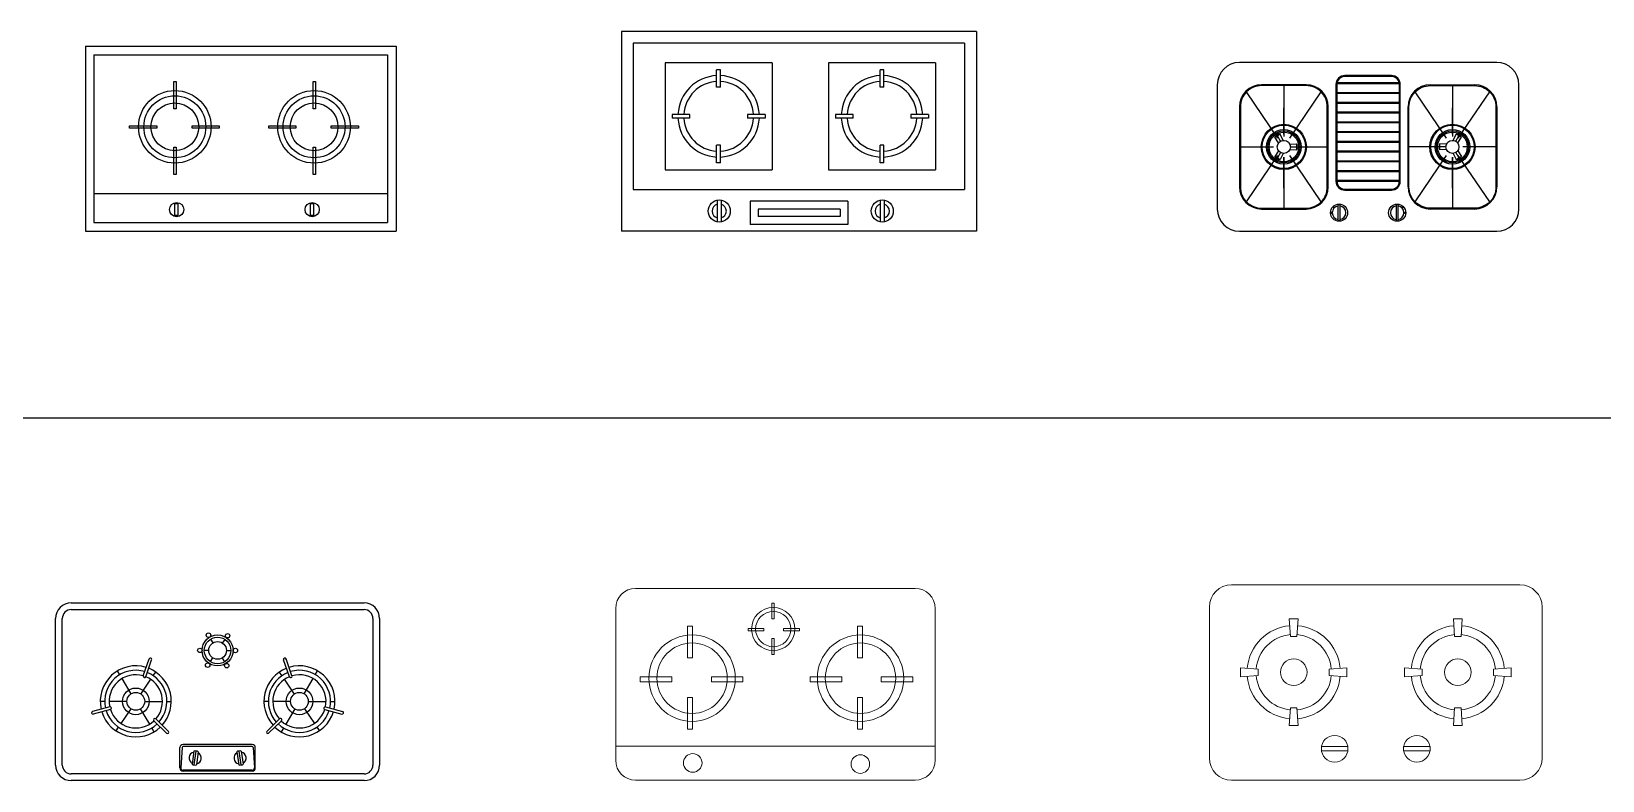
# Model space of a CAD drawing. Header units: millimetres. Extents: x 1191 to 17991, y 11472 to 21963.
# Drawn here: x 7839 to 11380, y 18292 to 19979 of the extents above; entities that cross this region are included whole.
import ezdxf

# ---------------------------------------------------------------- set-up
doc = ezdxf.new("R2010")
doc.units = ezdxf.units.MM
doc.layers.add('www.cad-blocks.net', color=7, linetype='Continuous')
doc.styles.get("Standard").update_dxf_attribs({"font": 'arial.ttf'})

# ---------------------------------------------------------------- blocks, each defined once
blk = doc.blocks.new('A$C16DE37B8')
for p, q in [((0, 417), (0, 0)), ((0, 417), (700.1, 417)), ((19.4, 397.6), (19.4, 19.4)), ((19.4, 397.6), (680.6, 397.6)), ((680.6, 397.6), (680.6, 19.4)), ((700.1, 417), (700.1, 0)), ((19.4, 85.1), (680.6, 85.1)), ((0, 0), (700.1, 0)), ((19.4, 19.4), (680.6, 19.4))]:
    blk.add_line(p, q)
for points in [[(204.9, 337.2), (204.9, 276), (199.5, 276), (199.5, 337.2)], [(518.6, 337.2), (518.6, 276), (513.2, 276), (513.2, 337.2)], [(99.5, 237.3), (160.8, 237.3), (160.8, 231.9), (99.5, 231.9)], [(240.3, 237.3), (301.6, 237.3), (301.6, 231.9), (240.3, 231.9)], [(413.3, 237.3), (474.5, 237.3), (474.5, 231.9), (413.3, 231.9)], [(554, 237.3), (615.3, 237.3), (615.3, 231.9), (554, 231.9)], [(204.9, 189.1), (204.9, 127.9), (199.5, 127.9), (199.5, 189.1)], [(518.6, 189.1), (518.6, 127.9), (513.2, 127.9), (513.2, 189.1)], [(201.9, 62.4), (208.4, 62.4), (208.4, 35.7), (201.9, 35.7)], [(507.2, 62.4), (513.8, 62.4), (513.8, 35.7), (507.2, 35.7)]]:
    blk.add_lwpolyline(points, close=True)
for centre, radius in [((201.6, 235.2), 81.8), ((201.6, 235.2), 69.8), ((201.6, 235.2), 53.8), ((515.4, 235.2), 81.8), ((515.4, 235.2), 69.8), ((515.4, 235.2), 53.8), ((205.7, 48.8), 16.1), ((511.1, 48.8), 16.1)]:
    blk.add_circle(centre, radius)
blk = doc.blocks.new('A$C056B3B93')
at = {"ltscale": 1000}
for p, q in [((799.8, 450), (0, 450)), ((0, 450), (0, 0)), ((799.8, 450), (799.8, 0)), ((773.3, 423.5), (26.5, 423.5)), ((26.5, 423.5), (26.5, 94.3)), ((773.3, 423.5), (773.3, 94.3)), ((98.6, 379.4), (98.6, 138.4)), ((339.3, 379.4), (98.6, 379.4)), ((223.4, 363.9), (214.5, 363.9)), ((214.5, 324.2), (214.5, 363.9)), ((223.4, 324.2), (223.4, 363.9)), ((339.3, 379.4), (339.3, 138.4)), ((466.7, 379.4), (466.7, 138.4)), ((707.5, 379.4), (466.7, 379.4)), ((591.5, 363.9), (582.7, 363.9)), ((582.7, 324.2), (582.7, 363.9)), ((591.5, 324.2), (591.5, 363.9)), ((707.5, 379.4), (707.5, 138.4)), ((223.4, 324.2), (214.5, 324.2)), ((591.5, 324.2), (582.7, 324.2)), ((114, 263.3), (114, 254.5)), ((153.7, 263.3), (114, 263.3)), ((153.7, 254.5), (114, 254.5)), ((153.7, 254.5), (153.7, 263.3)), ((323.9, 263.3), (284.3, 263.3)), ((284.3, 263.3), (284.3, 254.5)), ((323.9, 254.5), (284.3, 254.5)), ((323.9, 263.3), (323.9, 254.5)), ((482.1, 263.3), (482.1, 254.5)), ((521.8, 263.3), (482.1, 263.3)), ((521.8, 254.5), (482.1, 254.5)), ((521.8, 254.5), (521.8, 263.3)), ((652.4, 263.3), (652.4, 254.5)), ((692.1, 263.3), (652.4, 263.3)), ((692.1, 254.5), (652.4, 254.5)), ((692.1, 263.3), (692.1, 254.5)), ((214.5, 153.9), (214.5, 193.6)), ((223.4, 193.6), (214.5, 193.6)), ((223.4, 153.9), (223.4, 193.6)), ((582.7, 153.9), (582.7, 193.6)), ((591.5, 193.6), (582.7, 193.6)), ((591.5, 153.9), (591.5, 193.6)), ((223.4, 153.9), (214.5, 153.9)), ((591.5, 153.9), (582.7, 153.9)), ((98.6, 138.4), (339.3, 138.4)), ((466.7, 138.4), (707.5, 138.4)), ((26.5, 94.3), (773.3, 94.3)), ((215.7, 69.9), (215.7, 21)), ((224.5, 70), (224.5, 20.9)), ((510.4, 67.7), (290.1, 67.7)), ((290.1, 67.7), (290.1, 15.5)), ((307.7, 50), (307.7, 33.2)), ((492.8, 50), (307.7, 50)), ((492.8, 50), (492.8, 33.2)), ((510.4, 67.7), (510.4, 15.5)), ((583.2, 69.9), (583.2, 21)), ((592, 70), (592, 20.9)), ((799.8, 0), (0, 0)), ((510.4, 15.5), (290.1, 15.5)), ((492.8, 33.2), (307.7, 33.2))]:
    blk.add_line(p, q, dxfattribs=at)
for centre in [(220.2, 45.5), (587.7, 45.5)]:
    blk.add_circle(centre, 24.9, dxfattribs=at)
for centre, radius, start, end in [((219, 258.9), 91.8, 92.7548, 177.2452), ((219, 258.9), 78.5, 93.2193, 176.7807), ((219, 258.9), 91.8, 2.7548, 87.2452), ((219, 258.9), 78.5, 3.2193, 86.7807), ((587.1, 258.9), 91.8, 92.7548, 177.2452), ((587.1, 258.9), 78.5, 93.2193, 176.7807), ((587.1, 258.9), 91.8, 2.7548, 87.2452), ((587.1, 258.9), 78.5, 3.2193, 86.7807), ((219, 258.9), 91.8, 182.7548, 267.2452), ((219, 258.9), 78.5, 183.2193, 266.7807), ((219, 258.9), 78.5, 273.2193, 356.7807), ((219, 258.9), 91.8, 272.7548, 357.2452), ((587.1, 258.9), 91.8, 182.7548, 267.2452), ((587.1, 258.9), 78.5, 183.2193, 266.7807), ((587.1, 258.9), 78.5, 273.2193, 356.7807), ((587.1, 258.9), 91.8, 272.7548, 357.2452), ((220.2, 45.5), 16.1, 106.3425, 253.6575), ((220.2, 45.5), 16.1, 285.5089, 74.4911), ((587.7, 45.5), 16.1, 106.3425, 253.6575), ((587.7, 45.5), 16.1, 285.5089, 74.4911)]:
    blk.add_arc(centre, radius, start, end, dxfattribs=at)
blk = doc.blocks.new('A$C71693E79')
at = {"ltscale": 1000}
h = blk.add_hatch(color=256, dxfattribs=at)
h.dxf.hatch_style = 1
h.paths.add_polyline_path([(132.8, 216.1, 0.007999), (132, 215.5), (72.7, 302.6), (73.6, 303.1)])
h = blk.add_hatch(color=256, dxfattribs=at)
h.dxf.hatch_style = 1
h.paths.add_polyline_path([(150.5, 216.3), (149.5, 216.3), (149.5, 303.1), (150.5, 303.1)])
h = blk.add_hatch(color=256, dxfattribs=at)
h.dxf.hatch_style = 1
h.paths.add_polyline_path([(167.2, 216.1, -0.007999), (168, 215.5), (227.3, 302.6), (226.4, 303.1)])
h = blk.add_hatch(color=256, dxfattribs=at)
h.dxf.hatch_style = 1
h.paths.add_polyline_path([(512.8, 216.1, 0.007999), (512, 215.5), (452.7, 302.6), (453.6, 303.1)])
h = blk.add_hatch(color=256, dxfattribs=at)
h.dxf.hatch_style = 1
h.paths.add_polyline_path([(529.5, 216.3), (530.5, 216.3), (530.5, 303.1), (529.5, 303.1)])
h = blk.add_hatch(color=256, dxfattribs=at)
h.dxf.hatch_style = 1
h.paths.add_polyline_path([(547.2, 216.1, -0.007999), (548, 215.5), (607.3, 302.6), (606.4, 303.1)])
h = blk.add_hatch(color=256, dxfattribs=at)
h.dxf.hatch_style = 1
h.paths.add_polyline_path([(118.7, 190.5), (72.7, 190.5), (72.7, 189.5), (118.7, 189.5, -0.007999)])
h = blk.add_hatch(color=256, dxfattribs=at)
h.dxf.hatch_style = 1
h.paths.add_polyline_path([(181.3, 190.5), (227.3, 190.5), (227.3, 189.5), (181.3, 189.5, 0.007999)])
h = blk.add_hatch(color=256, dxfattribs=at)
h.dxf.hatch_style = 1
h.paths.add_polyline_path([(498.7, 190.5), (452.7, 190.5), (452.7, 189.5), (498.7, 189.5, -0.007999)])
h = blk.add_hatch(color=256, dxfattribs=at)
h.dxf.hatch_style = 1
h.paths.add_polyline_path([(561.3, 190.5), (607.3, 190.5), (607.3, 189.5), (561.3, 189.5, 0.007999)])
h = blk.add_hatch(color=256, dxfattribs=at)
h.dxf.hatch_style = 1
h.paths.add_polyline_path([(132.8, 163.9, -0.007999), (132, 164.5), (72.7, 77.4), (73.6, 76.9)])
h = blk.add_hatch(color=256, dxfattribs=at)
h.dxf.hatch_style = 1
h.paths.add_polyline_path([(150.5, 163.7), (149.5, 163.7), (149.5, 76.9), (150.5, 76.9)])
h = blk.add_hatch(color=256, dxfattribs=at)
h.dxf.hatch_style = 1
h.paths.add_polyline_path([(167.2, 163.9, 0.007999), (168, 164.5), (227.3, 77.4), (226.4, 76.9)])
h = blk.add_hatch(color=256, dxfattribs=at)
h.dxf.hatch_style = 1
h.paths.add_polyline_path([(512.8, 163.9, -0.007999), (512, 164.5), (452.7, 77.4), (453.6, 76.9)])
h = blk.add_hatch(color=256, dxfattribs=at)
h.dxf.hatch_style = 1
h.paths.add_polyline_path([(529.5, 163.7), (530.5, 163.7), (530.5, 76.9), (529.5, 76.9)])
h = blk.add_hatch(color=256, dxfattribs=at)
h.dxf.hatch_style = 1
h.paths.add_polyline_path([(547.2, 163.9, 0.007999), (548, 164.5), (607.3, 77.4), (606.4, 76.9)])
for points in [[(258.5, 41.8, 1), (255.7, 41.8, 1)], [(260.8, 54, 1), (263.7, 54, 1)], [(416.3, 54, 1), (419.2, 54, 1)], [(421.5, 41.8, 1), (424.3, 41.8, 1)]]:
    blk.add_hatch(color=256, dxfattribs=at).paths.add_polyline_path(points)
for p, q in [((630, 380), (50, 380)), ((0, 330), (0, 50)), ((200, 330), (100, 330)), ((150, 328), (150, 213.5)), ((267.5, 330.6), (267.5, 112.6)), ((269.7, 332.8), (410.3, 332.8)), ((270, 334.8), (410, 334.8)), ((392.5, 350.6), (287.5, 350.6)), ((412.5, 112.6), (412.5, 330.6)), ((480, 330), (580, 330)), ((530, 328), (530, 213.5)), ((680, 50), (680, 330)), ((136.8, 209.4), (65.8, 313.7)), ((163.2, 209.4), (234.2, 313.7)), ((269.5, 312.8), (410.5, 312.8)), ((269.5, 310.8), (410.5, 310.8)), ((269.5, 290.8), (410.5, 290.8)), ((269.5, 288.8), (410.5, 288.8)), ((516.8, 209.4), (445.8, 313.7)), ((543.2, 209.4), (614.2, 313.7)), ((50, 280), (50, 100)), ((150, 283), (150, 213.5)), ((150, 218.4), (150, 278.1)), ((250, 100), (250, 280)), ((269.5, 268.8), (410.5, 268.8)), ((269.5, 266.8), (410.5, 266.8)), ((430, 100), (430, 280)), ((530, 283), (530, 213.5)), ((530, 218.4), (530, 278.1)), ((630, 280), (630, 100)), ((129.6, 211.6), (141.5, 218.4)), ((142.7, 202.7), (135.6, 215)), ((148.3, 204.6), (141.5, 218.4)), ((269.5, 246.8), (410.5, 246.8)), ((269.5, 244.8), (410.5, 244.8)), ((269.5, 224.8), (410.5, 224.8)), ((269.5, 222.8), (410.5, 222.8)), ((531.7, 204.6), (538.5, 218.4)), ((537.3, 202.7), (544.4, 215)), ((550.4, 211.6), (538.5, 218.4)), ((50, 190), (126.5, 190)), ((138.2, 198.8), (129.6, 211.6)), ((138.2, 181.2), (129.6, 168.4)), ((142.7, 177.3), (135.6, 165)), ((163.5, 195.8), (178.9, 196.9)), ((163.5, 184.2), (178.9, 183.2)), ((164.7, 190), (178.9, 190)), ((173.5, 190), (250, 190)), ((178.9, 196.9), (178.9, 183.2)), ((269.5, 202.8), (410.5, 202.8)), ((269.5, 200.8), (410.5, 200.8)), ((269.5, 180.8), (410.5, 180.8)), ((269.5, 178.8), (410.5, 178.8)), ((506.5, 190), (430, 190)), ((516.5, 195.8), (501.1, 196.9)), ((501.1, 196.9), (501.1, 183.2)), ((515.3, 190), (501.1, 190)), ((516.5, 184.2), (501.1, 183.2)), ((537.3, 177.3), (544.4, 165)), ((541.8, 198.8), (550.4, 211.6)), ((541.8, 181.2), (550.4, 168.4)), ((630, 190), (553.5, 190)), ((65.8, 66.3), (136.8, 170.6)), ((141.5, 161.6), (129.6, 168.4)), ((148.3, 175.4), (141.5, 161.6)), ((150, 166.5), (150, 52)), ((150, 97), (150, 166.5)), ((150, 161.6), (150, 101.9)), ((234.2, 66.3), (163.2, 170.6)), ((269.5, 158.8), (410.5, 158.8)), ((269.5, 156.8), (410.5, 156.8)), ((445.8, 66.3), (516.8, 170.6)), ((530, 166.5), (530, 52)), ((530, 97), (530, 166.5)), ((530, 161.6), (530, 101.9)), ((531.7, 175.4), (538.5, 161.6)), ((538.5, 161.6), (550.4, 168.4)), ((614.2, 66.3), (543.2, 170.6)), ((269.5, 136.8), (410.5, 136.8)), ((269.5, 134.8), (410.5, 134.8)), ((269.5, 114.8), (410.5, 114.8)), ((269.5, 112.8), (410.5, 112.8)), ((287.5, 92.6), (392.5, 92.6)), ((100, 50), (200, 50)), ((580, 50), (480, 50)), ((50, 0), (630, 0))]:
    blk.add_line(p, q, dxfattribs=at)
for points in [[(248, 100), (248, 280, 0.414214), (200, 328), (100, 328, 0.414214), (52, 280), (52, 100, 0.414214), (100, 52), (200, 52, 0.414214)], [(287.5, 348.6, 0.414214), (269.5, 330.6), (269.5, 112.6, 0.414214), (287.5, 94.6), (392.5, 94.6, 0.414214), (410.5, 112.6), (410.5, 330.6, 0.414214), (392.5, 348.6)], [(432, 100), (432, 280, -0.414214), (480, 328), (580, 328, -0.414214), (628, 280), (628, 100, -0.414214), (580, 52), (480, 52, -0.414214)], [(272.5, 25.4), (272.5, 58.1, -1), (276.5, 58.1), (276.5, 25.4, -1)], [(407.5, 25.4), (407.5, 58.1, 1), (403.5, 58.1), (403.5, 25.4, 1)]]:
    blk.add_lwpolyline(points, format="xyb", close=True, dxfattribs=at)
at = {"ltscale": 1000, "const_width": 0.979}
for points in [[(150, 204.7, -1), (150, 175.3, -1), (150, 204.7, -1)], [(530, 204.7, 1), (530, 175.3, 1), (530, 204.7, 1)]]:
    blk.add_lwpolyline(points, format="xyb", dxfattribs=at)
at = {"ltscale": 1000}
for centre, radius in [((150, 190), 50.9), ((150, 190), 48.9), ((150, 190), 39.1), ((150, 190), 36.2), ((150, 190), 33.3), ((530, 190), 50.9), ((530, 190), 48.9), ((530, 190), 39.1), ((530, 190), 36.2), ((530, 190), 33.3), ((150, 190), 14.7), ((530, 190), 14.7), ((274.5, 41.8), 19.3), ((257.1, 41.8), 1.44), ((262.2, 54), 1.44), ((405.5, 41.8), 19.3), ((417.8, 54), 1.44), ((422.9, 41.8), 1.44)]:
    blk.add_circle(centre, radius, dxfattribs=at)
for centre, radius, start, end in [((50, 330), 50, 90, 180), ((630, 330), 50, 0, 90), ((100, 280), 50, 90, 180), ((200, 280), 50, 0, 90), ((287.5, 330.6), 20, 90, 180), ((392.5, 330.6), 20, 0, 90), ((480, 280), 50, 90, 180), ((580, 280), 50, 0, 90), ((143.2, 201.8), 16.7, 95.7306, 144.2694), ((536.8, 201.8), 16.7, 35.7306, 84.2694), ((163.7, 190), 16.7, 335.7306, 24.2694), ((516.3, 190), 16.7, 155.7306, 204.2694), ((143.2, 178.2), 16.7, 215.7306, 264.2694), ((536.8, 178.2), 16.7, 275.7306, 324.2694), ((287.5, 112.6), 20, 180, 270), ((392.5, 112.6), 20, 270, 0), ((100, 100), 50, 180, 270), ((200, 100), 50, 270, 0), ((480, 100), 50, 180, 270), ((580, 100), 50, 270, 0), ((50, 50), 50, 180, 270), ((274.5, 41.8), 15.3, 97.4942, 262.5058), ((274.5, 41.8), 15.3, 277.4942, 82.5058), ((405.5, 41.8), 15.3, 97.4942, 262.5058), ((405.5, 41.8), 15.3, 277.4942, 82.5058), ((630, 50), 50, 270, 0)]:
    blk.add_arc(centre, radius, start, end, dxfattribs=at)
blk = doc.blocks.new('A$C07A137B7')
at = {"ltscale": 1000}
for p, q in [((35, 400), (695, 400)), ((0, 35), (0, 365)), ((15, 35), (15, 365)), ((35, 385), (695, 385)), ((715, 365), (715, 35)), ((730, 365), (730, 35)), ((354.8, 310.2), (349.7, 318.8)), ((345, 293.1), (335, 293.1)), ((376.2, 309.6), (381.9, 317.9)), ((385, 293.1), (395, 293)), ((197.5, 236), (210.6, 273.8)), ((203.1, 234), (216.3, 271.8)), ((353.8, 276.5), (348.1, 268.3)), ((375.2, 275.9), (380.3, 267.3)), ((526.9, 234), (513.7, 271.8)), ((532.5, 236), (519.4, 273.8)), ((144.8, 238.5), (139.6, 247.1)), ((170.3, 195.6), (149.9, 230)), ((191.8, 194.9), (214.3, 228)), ((219.9, 236.3), (225.6, 244.5)), ((510.1, 236.3), (504.4, 244.5)), ((538.2, 194.9), (515.7, 228)), ((559.7, 195.6), (580.1, 230)), ((585.2, 238.5), (590.4, 247.1)), ((110.6, 178.4), (100.6, 178.4)), ((160.6, 178.4), (120.6, 178.4)), ((200.6, 178.4), (240.6, 178.4)), ((250.6, 178.4), (260.6, 178.4)), ((479.4, 178.4), (469.4, 178.4)), ((529.4, 178.4), (489.4, 178.4)), ((569.4, 178.4), (609.4, 178.4)), ((619.4, 178.4), (629.4, 178.4)), ((121.9, 165.8), (83.2, 155.5)), ((123.4, 160), (84.8, 149.7)), ((169.3, 161.9), (146.8, 128.8)), ((190.8, 161.2), (211.3, 126.8)), ((539.2, 161.2), (518.7, 126.8)), ((560.7, 161.9), (583.2, 128.8)), ((606.6, 160), (645.2, 149.7)), ((608.1, 165.8), (646.8, 155.5)), ((141.2, 120.5), (135.6, 112.3)), ((216.4, 118.3), (221.5, 109.7)), ((221.4, 134.4), (250.1, 106.5)), ((225.6, 138.7), (254.3, 110.8)), ((504.4, 138.7), (475.7, 110.8)), ((508.6, 134.4), (479.9, 106.5)), ((513.6, 118.3), (508.5, 109.7)), ((588.8, 120.5), (594.4, 112.3)), ((280, 28.4), (280, 74.4)), ((285, 74.4), (282, 28.4)), ((443, 81.4), (287, 81.4)), ((443, 76.4), (287, 76.4)), ((445, 74.4), (448, 28.4)), ((450, 28.4), (450, 74.4)), ((311.6, 66.4), (307.3, 36.7)), ((312.1, 35.1), (316.7, 66.4)), ((321.5, 64.9), (317.2, 35.2)), ((408.5, 64.9), (412.8, 35.2)), ((417.9, 35.1), (413.3, 66.4)), ((418.4, 66.4), (422.7, 36.7)), ((695, 15), (35, 15)), ((695, 0), (35, 0)), ((443, 23.4), (287, 23.4)), ((443, 21.4), (287, 21.4))]:
    blk.add_line(p, q, dxfattribs=at)
for centre, radius in [((365, 293.1), 35), ((365, 293.1), 30), ((344.5, 327.4), 5), ((387.5, 326.1), 5), ((325, 293.1), 5), ((365, 293.1), 20), ((405, 293), 5), ((342.5, 260), 5), ((385.5, 258.7), 5), ((180.6, 178.4), 30), ((180.6, 178.4), 20), ((549.4, 178.4), 30), ((549.4, 178.4), 20)]:
    blk.add_circle(centre, radius, dxfattribs=at)
for centre, radius, start, end in [((35, 365), 35, 90, 180), ((695, 365), 35, 0, 90), ((35, 365), 20, 90, 180), ((695, 365), 20, 0, 90), ((180.6, 178.4), 80, 72.925, 192.8194), ((180.6, 178.4), 70, 73.2322, 192.5123), ((180.6, 178.4), 80, 317.9153, 68.6268), ((213.5, 272.8), 3, 340.7759, 160.7759), ((549.4, 178.4), 80, 111.3732, 222.0847), ((516.5, 272.8), 3, 19.2241, 199.2241), ((549.4, 178.4), 80, 347.1806, 107.075), ((549.4, 178.4), 70, 347.4877, 106.7678), ((180.6, 178.4), 60, 73.6419, 192.1026), ((200.3, 235), 3, 160.7759, 340.7759), ((180.6, 178.4), 60, 318.6322, 67.9099), ((180.6, 178.4), 70, 318.2225, 68.3196), ((549.4, 178.4), 70, 111.6804, 221.7775), ((549.4, 178.4), 60, 112.0901, 221.3678), ((529.7, 235), 3, 199.2241, 19.2241), ((549.4, 178.4), 60, 347.8974, 106.3581), ((84, 152.6), 3, 104.9685, 284.9685), ((180.6, 178.4), 80, 197.1176, 313.6171), ((180.6, 178.4), 70, 197.4248, 313.3099), ((122.7, 162.9), 3, 284.9685, 104.9685), ((180.6, 178.4), 60, 197.8345, 312.9002), ((549.4, 178.4), 80, 226.3829, 342.8824), ((549.4, 178.4), 70, 226.6901, 342.5752), ((549.4, 178.4), 60, 227.0998, 342.1655), ((607.3, 162.9), 3, 75.0315, 255.0315), ((646, 152.6), 3, 255.0315, 75.0315), ((223.5, 136.6), 3, 45.7662, 225.7662), ((252.2, 108.7), 3, 225.7662, 45.7662), ((477.8, 108.7), 3, 134.2338, 314.2338), ((506.5, 136.6), 3, 314.2338, 134.2338), ((287, 74.4), 7, 90, 180), ((287, 74.4), 2, 90, 180), ((443, 74.4), 7, 0, 90), ((443, 74.4), 2, 0, 90), ((314.4, 50.8), 13.8, 102.9907, 240.5553), ((314.4, 50.8), 15.8, 243.343, 280.203), ((314.4, 50.8), 15.8, 63.343, 100.203), ((314.4, 50.8), 13.8, 282.9907, 60.5553), ((415.6, 50.8), 13.8, 119.4447, 257.0093), ((415.6, 50.8), 15.8, 79.797, 116.657), ((415.6, 50.8), 15.8, 259.797, 296.657), ((415.6, 50.8), 13.8, 299.4447, 77.0093), ((35, 35), 35, 180, 270), ((35, 35), 20, 180, 270), ((287, 28.4), 7, 180, 270), ((287, 28.4), 5, 180, 270), ((443, 28.4), 7, 270, 0), ((443, 28.4), 5, 270, 0), ((695, 35), 20, 270, 0), ((695, 35), 35, 270, 0)]:
    blk.add_arc(centre, radius, start, end, dxfattribs=at)
blk = doc.blocks.new('A$C3B485087')
at = {"lineweight": 5}
for p, q in [((700, 440), (50, 440)), ((0, 390), (0, 50)), ((750, 50), (750, 390)), ((200.1, 363.2), (180.1, 363.2)), ((180.1, 363.2), (182.9, 323.3)), ((197.3, 323.3), (200.1, 363.2)), ((549.9, 363.2), (569.9, 363.2)), ((552.7, 323.3), (549.9, 363.2)), ((569.9, 363.2), (567.1, 323.3)), ((197.3, 323.3), (182.9, 323.3)), ((552.7, 323.3), (567.1, 323.3)), ((110, 250.4), (70.1, 253.2)), ((70.1, 253.2), (70.1, 233.2)), ((110, 250.4), (110, 236)), ((310.1, 253.2), (270.2, 250.4)), ((270.2, 236), (270.2, 250.4)), ((310.1, 233.2), (310.1, 253.2)), ((439.9, 233.2), (439.9, 253.2)), ((439.9, 253.2), (479.8, 250.4)), ((479.8, 236), (479.8, 250.4)), ((640, 250.4), (679.9, 253.2)), ((640, 250.4), (640, 236)), ((679.9, 253.2), (679.9, 233.2)), ((70.1, 233.2), (110, 236)), ((270.2, 236), (310.1, 233.2)), ((479.8, 236), (439.9, 233.2)), ((679.9, 233.2), (640, 236)), ((182.9, 163.1), (180.1, 123.2)), ((182.9, 163.1), (197.3, 163.1)), ((200.1, 123.2), (197.3, 163.1)), ((549.9, 123.2), (552.7, 163.1)), ((567.1, 163.1), (552.7, 163.1)), ((567.1, 163.1), (569.9, 123.2)), ((180.1, 123.2), (200.1, 123.2)), ((569.9, 123.2), (549.9, 123.2)), ((312.4, 75.9), (252.4, 75.9)), ((252.4, 75.9), (252.4, 65.9)), ((312.4, 65.9), (312.4, 75.9)), ((437.6, 65.9), (437.6, 75.9)), ((437.6, 75.9), (497.6, 75.9)), ((497.6, 75.9), (497.6, 65.9)), ((252.4, 65.9), (312.4, 65.9)), ((497.6, 65.9), (437.6, 65.9)), ((50, 0), (700, 0))]:
    blk.add_line(p, q, dxfattribs=at)
for centre in [(190.1, 243.2), (559.9, 243.2), (282.4, 70.9), (467.6, 70.9)]:
    blk.add_circle(centre, 30, dxfattribs=at)
for centre, radius, start, end in [((50, 390), 50, 90, 180), ((700, 390), 50, 360, 90), ((190.1, 243.2), 105, 94.8758, 175.1242), ((190.1, 243.2), 85, 95.0819, 174.9181), ((190.1, 243.2), 85, 5.0819, 84.9181), ((190.1, 243.2), 105, 4.8758, 85.1242), ((559.9, 243.2), 105, 94.8758, 175.1242), ((559.9, 243.2), 85, 95.0819, 174.9181), ((559.9, 243.2), 85, 5.0819, 84.9181), ((559.9, 243.2), 105, 4.8758, 85.1242), ((190.1, 243.2), 105, 184.8758, 265.1242), ((190.1, 243.2), 85, 185.0819, 264.9181), ((190.1, 243.2), 85, 275.0819, 354.9181), ((190.1, 243.2), 105, 274.8758, 355.1242), ((559.9, 243.2), 105, 184.8758, 265.1242), ((559.9, 243.2), 85, 185.0819, 264.9181), ((559.9, 243.2), 85, 275.0819, 354.9181), ((559.9, 243.2), 105, 274.8758, 355.1242), ((50, 50), 50, 180, 270), ((700, 50), 50, 270, 360)]:
    blk.add_arc(centre, radius, start, end, dxfattribs=at)
blk = doc.blocks.new('A$C2A3C6842')
at = {"lineweight": 5}
for p, q in [((45, 432), (675, 432)), ((351.6, 363.3), (351.6, 398.9)), ((351.6, 398.9), (357.3, 398.9)), ((357.3, 398.9), (357.3, 363.3)), ((0, 45), (0, 387)), ((357.3, 363.3), (351.6, 363.3)), ((720, 387), (720, 45)), ((161.8, 346.9), (173.2, 346.9)), ((161.8, 275.6), (161.8, 346.9)), ((173.2, 346.9), (173.2, 275.6)), ((298.4, 341.9), (298.4, 336.2)), ((334, 341.9), (298.4, 341.9)), ((298.4, 336.2), (334, 336.2)), ((334, 336.2), (334, 341.9)), ((357.3, 318.8), (351.6, 318.8)), ((351.6, 318.8), (351.6, 283.1)), ((357.3, 283.1), (357.3, 318.8)), ((378.5, 336.2), (378.5, 341.9)), ((378.5, 341.9), (414.2, 341.9)), ((414.2, 336.2), (378.5, 336.2)), ((414.2, 341.9), (414.2, 336.2)), ((544.7, 346.9), (556.1, 346.9)), ((544.7, 275.6), (544.7, 346.9)), ((556.1, 346.9), (556.1, 275.6)), ((173.2, 275.6), (161.8, 275.6)), ((351.6, 283.1), (357.3, 283.1)), ((556.1, 275.6), (544.7, 275.6)), ((55.3, 232.9), (55.3, 221.5)), ((126.6, 232.9), (55.3, 232.9)), ((55.3, 221.5), (126.6, 221.5)), ((126.6, 221.5), (126.6, 232.9)), ((215.6, 221.5), (215.6, 232.9)), ((215.6, 232.9), (286.9, 232.9)), ((286.9, 221.5), (215.6, 221.5)), ((286.9, 232.9), (286.9, 221.5)), ((438.2, 232.9), (438.2, 221.5)), ((509.5, 232.9), (438.2, 232.9)), ((438.2, 221.5), (509.5, 221.5)), ((509.5, 221.5), (509.5, 232.9)), ((598.5, 232.9), (669.8, 232.9)), ((598.5, 221.5), (598.5, 232.9)), ((669.8, 221.5), (598.5, 221.5)), ((669.8, 232.9), (669.8, 221.5)), ((173.2, 186.6), (161.8, 186.6)), ((161.8, 186.6), (161.8, 115.3)), ((173.2, 115.3), (173.2, 186.6)), ((556.1, 186.6), (544.7, 186.6)), ((544.7, 186.6), (544.7, 115.3)), ((556.1, 115.3), (556.1, 186.6)), ((161.8, 115.3), (173.2, 115.3)), ((544.7, 115.3), (556.1, 115.3)), ((1.2, 76.7), (719.9, 76.7)), ((675, 0), (45, 0))]:
    blk.add_line(p, q, dxfattribs=at)
at = {"lineweight": 5, "extrusion": (3.92523e-17, -1.17757e-16, -1)}
blk.add_ellipse((45, 387), major_axis=(31.8, 31.8), ratio=1, start_param=3.926991, end_param=5.497787, dxfattribs=at)
at = {"lineweight": 5, "extrusion": (-1.84889e-32, 7.85046e-17, -1)}
blk.add_ellipse((675, 387), major_axis=(-31.8, 31.8), ratio=1, start_param=0.785398, end_param=2.356194, dxfattribs=at)
at = {"lineweight": 5, "extrusion": (-5.53704e-17, -5.56515e-17, -1)}
blk.add_ellipse((355.1, 340.4), major_axis=(48.7, 0.1), ratio=1, start_param=3.144125, end_param=9.42731, dxfattribs=at)
at = {"lineweight": 5, "extrusion": (-1.11018e-16, 1.39149e-17, -1)}
blk.add_ellipse((355.1, 340.4), major_axis=(-39.7, 0), ratio=1, start_param=-0.000334, end_param=6.282851, dxfattribs=at)
at = {"lineweight": 5, "extrusion": (-6.10124e-20, -5.55111e-17, -1)}
for centre in [(172.2, 229.8), (551.8, 229.8)]:
    blk.add_ellipse(centre, major_axis=(-97.3, 0.1), ratio=1, start_param=-0.001099, end_param=6.282086, dxfattribs=at)
at = {"lineweight": 5, "extrusion": (-5.56051e-17, -4.44077e-16, -1)}
for centre in [(172.2, 229.8), (551.8, 229.8)]:
    blk.add_ellipse(centre, major_axis=(-79.3, 0), ratio=1, start_param=-0.0002116186602152403, end_param=6.282973688519371, dxfattribs=at)
at = {"lineweight": 5, "extrusion": (-7.85046e-17, -1.2326e-32, -1)}
blk.add_ellipse((45, 45), major_axis=(-31.8, 31.8), ratio=1, start_param=3.926991, end_param=5.497787, dxfattribs=at)
at = {"lineweight": 5, "extrusion": (1.84889e-32, -7.85046e-17, -1)}
blk.add_ellipse((173.7, 39), major_axis=(-14.8, 14.8), ratio=1, start_param=5.497787, end_param=11.780972, dxfattribs=at)
at = {"lineweight": 5, "extrusion": (1.57009e-16, -2.35514e-16, -1)}
blk.add_ellipse((551.4, 36.4), major_axis=(14.8, 14.8), ratio=1, start_param=3.926991, end_param=10.210176, dxfattribs=at)
at = {"lineweight": 5, "extrusion": (-1.57009e-16, 7.85046e-17, -1)}
blk.add_ellipse((675, 45), major_axis=(31.8, 31.8), ratio=1, start_param=0.785398, end_param=2.356194, dxfattribs=at)
at = {"lineweight": 5, "text_generation_flag": 4, "flags": 9}
for tag in ['XSIZE', 'YSIZE']:
    blk.add_attdef(tag, (361.3, 264.9), '', height=0.45, rotation=180, dxfattribs=at)
blk = doc.blocks.new('FORMAT')
at = {"layer": 'www.cad-blocks.net', "color": 155, "true_color": 0x546d8e}
blk.add_line((2571.5, 19109), (17990.6, 19109), dxfattribs=at)

msp = doc.modelspace()

# ---------------------------------------------------------------- block references
for name, p in [('A$C056B3B93', (9169.3, 19528.9)), ('A$C16DE37B8', (7961.1, 19528.9)), ('A$C71693E79', (10512, 19528.9)), ('A$C3B485087', (10494.2, 18292.6)), ('A$C2A3C6842', (9156.2, 18292.6)), ('A$C07A137B7', (7894.1, 18291.8))]:
    msp.add_blockref(name, p)
at = {"layer": 'www.cad-blocks.net'}
msp.add_blockref('FORMAT', (0, 0), dxfattribs=at)

doc.saveas('drawing.dxf')
